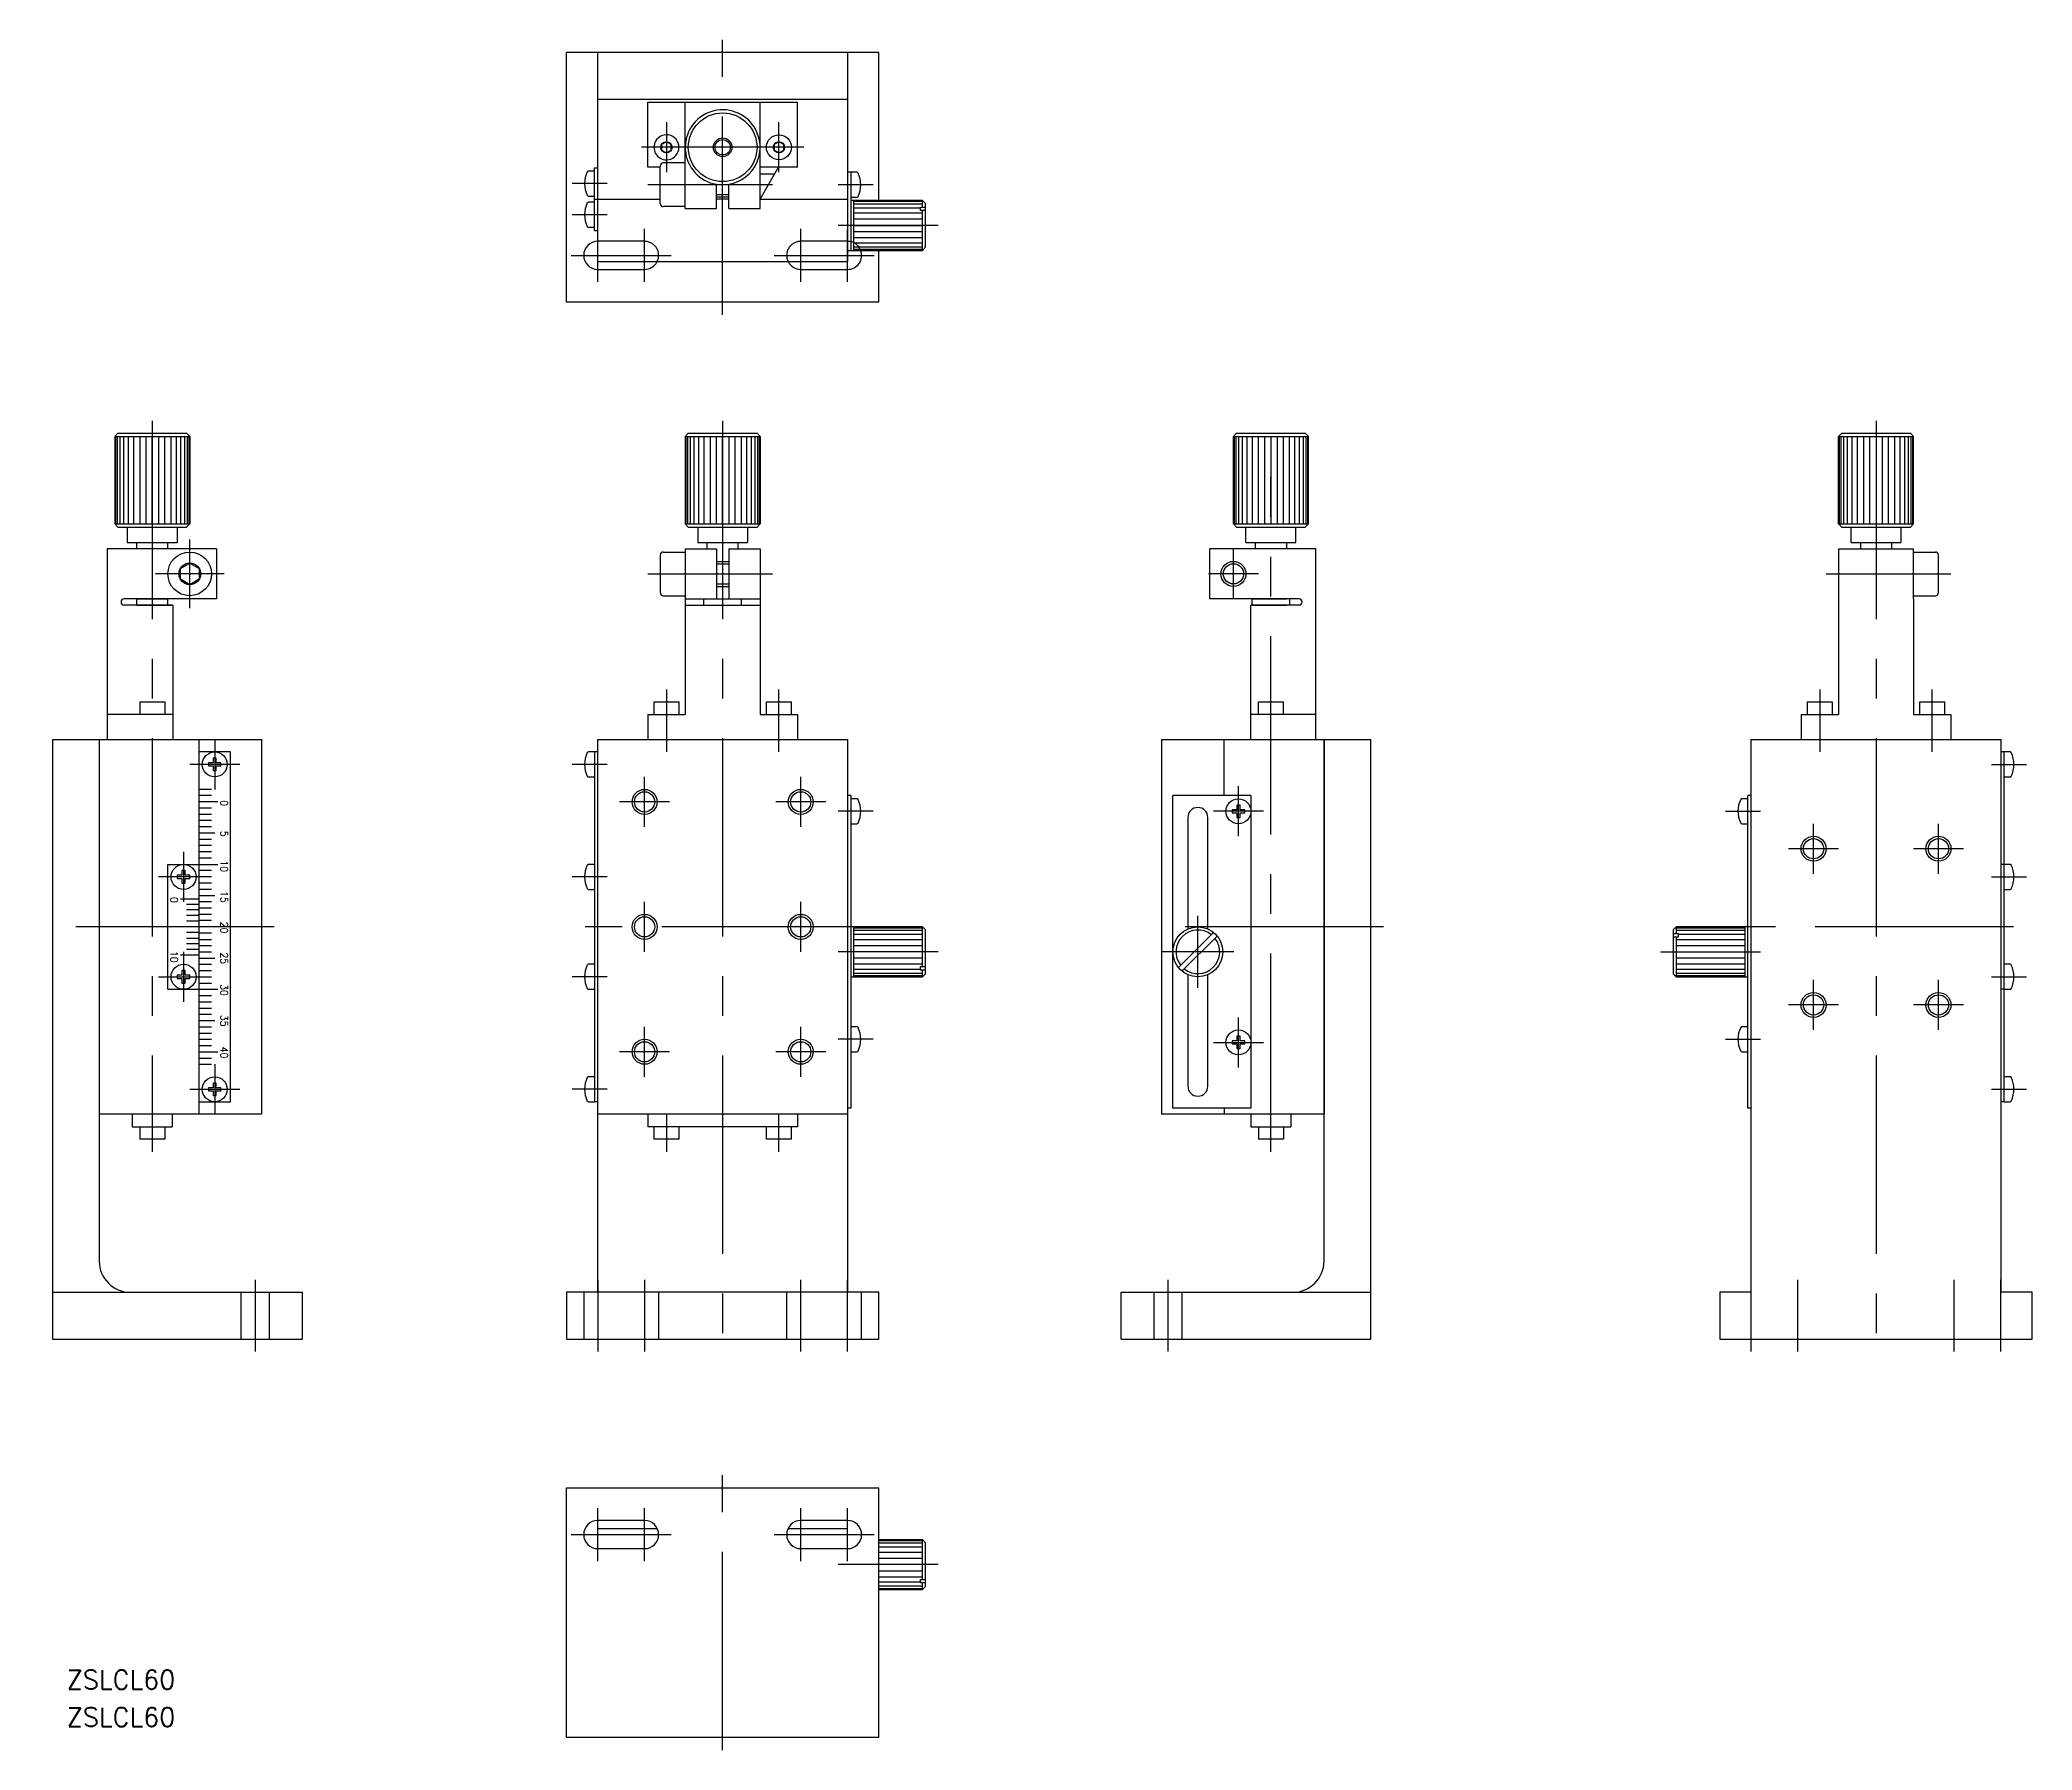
# Model space of a CAD drawing. Extents: x -109 to 210, y -132 to 142.
import ezdxf

# ---------------------------------------------------------------- set-up
doc = ezdxf.new("R2010")
doc.units = 0
doc.linetypes.add('CENTER', pattern=[50.8, 31.75, -6.35, 6.35, -6.35])
doc.linetypes.add('DASHED', pattern=[19.05, 12.7, -6.35])
doc.layers.get('0').update_dxf_attribs({"linetype": 'CONTINUOUS'})
doc.layers.add('CENTER', color=1, linetype='CENTER')
doc.styles.add('CONVERTER_1', font='txt.shx', dxfattribs={"width": 0.9})
doc.styles.get("Standard").update_dxf_attribs({"font": 'txt.shx', "height": 3, "bigfont": 'bigfont.shx'})

msp = doc.modelspace()

# ---------------------------------------------------------------- linework, layer by layer
at = {"color": 7, "linetype": 'CONTINUOUS'}
for p, q in [((-25, 99.98), (-25, 139.98)), ((-20, 139.98), (-25, 139.98)), ((20, 139.98), (-20, 139.98)), ((-20, 106.48), (-20, 139.98)), ((20, 139.98), (20, 106.48)), ((25, 139.98), (20, 139.98)), ((25, 116.28), (25, 139.98)), ((-20, 132.48), (20, 132.48)), ((-12, 131.98), (12, 131.98)), ((-12, 121.58), (-12, 131.98)), ((-6, 122.28), (-6, 131.98)), ((6, 120.78), (6, 131.98)), ((12, 121.58), (12, 131.98)), ((-9, 125.68), (-9.78, 125.23)), ((-9.78, 125.23), (-9.78, 124.33)), ((-8.22, 125.23), (-9, 125.68)), ((-8.22, 124.33), (-8.22, 125.23)), ((9, 125.68), (8.22, 125.23)), ((8.22, 125.23), (8.22, 124.33)), ((9.78, 125.23), (9, 125.68)), ((9.78, 124.33), (9.78, 125.23)), ((-20.5, 111.48), (-20.5, 121.48)), ((-20.5, 121.48), (-20, 121.48)), ((-20, 121.18), (-20, 121.48)), ((-10, 121.58), (-12, 121.58)), ((-10, 120.78), (-10, 121.78)), ((-9.78, 124.33), (-9, 123.88)), ((-6, 122.28), (-9.5, 122.28)), ((-8.22, 124.33), (-9, 123.88)), ((-6, 120.78), (-6, 122.28)), ((6, 116.48), (8.94, 121.58)), ((8.94, 121.58), (6, 121.58)), ((9, 123.88), (8.22, 124.33)), ((12, 121.58), (8.94, 121.58)), ((9, 123.88), (9.78, 124.33)), ((-20.5, 120.98), (-21.49, 120.98)), ((-10, 115.78), (-10, 120.78)), ((-6, 115.28), (-6, 120.78)), ((-1, 116.48), (-1, 118.86)), ((-1, 117.16), (-1, 118.06)), ((1, 116.48), (1, 118.86)), ((1, 117.16), (1, 118.06)), ((6, 120.48), (6, 120.78)), ((6, 114.98), (6, 120.48)), ((8.31, 120.48), (6, 120.48)), ((8.31, 120.48), (8.48, 120.78)), ((20.5, 120.78), (20, 120.78)), ((20.5, 120.78), (20.5, 108.28)), ((21.49, 120.78), (20.5, 120.78)), ((-21.49, 116.98), (-20.5, 116.98)), ((-20.5, 115.98), (-21.49, 115.98)), ((-20.5, 116.48), (-10, 116.48)), ((-6, 115.28), (-9.5, 115.28)), ((-6, 114.98), (-6, 115.28)), ((-6, 114.98), (-1, 114.98)), ((-1, 116.78), (-1, 117.16)), ((1, 116.78), (-1, 116.78)), ((-1, 114.98), (-1, 116.48)), ((1, 116.48), (-1, 116.48)), ((1, 116.78), (1, 117.16)), ((1, 114.98), (1, 116.48)), ((1, 114.98), (6, 114.98)), ((6, 116.48), (20, 116.48)), ((20.5, 116.78), (21.49, 116.78)), ((32, 116.28), (20.5, 116.28)), ((21, 108.28), (21, 116.28)), ((21, 116.14), (32, 116.14)), ((21, 115.74), (32, 115.74)), ((21, 115.11), (31.7, 115.11)), ((32, 116.28), (25, 116.28)), ((25, 116.14), (32, 116.14)), ((25, 115.74), (32, 115.74)), ((25, 115.11), (31.7, 115.11)), ((31.7, 115.21), (32.5, 115.21)), ((31.7, 115.21), (32.5, 115.21)), ((31.7, 114.64), (31.7, 115.21)), ((31.7, 114.64), (31.7, 115.21)), ((32, 116.28), (32.5, 115.78)), ((32, 115.21), (32, 116.28)), ((32, 116.28), (32.5, 115.78)), ((32, 115.21), (32, 116.28)), ((32.5, 108.78), (32.5, 115.78)), ((32.5, 108.78), (32.5, 115.78)), ((-21.49, 111.98), (-20.5, 111.98)), ((21, 114.28), (32, 114.28)), ((21, 113.31), (32, 113.31)), ((21, 112.28), (32, 112.28)), ((25, 114.28), (32, 114.28)), ((25, 113.31), (32, 113.31)), ((32.5, 114.64), (31.7, 114.64)), ((32.5, 114.64), (31.7, 114.64)), ((32, 108.28), (32, 114.64)), ((32, 108.28), (32, 114.64)), ((-20.5, 111.48), (-20, 111.48)), ((32, 111.24), (21, 111.24)), ((32, 110.28), (21, 110.28)), ((32, 109.45), (21, 109.45)), ((32, 108.81), (21, 108.81)), ((21, 108.53), (21, 108.28)), ((32, 111.24), (25, 111.24)), ((32, 110.28), (25, 110.28)), ((32, 109.45), (25, 109.45)), ((32, 108.81), (25, 108.81)), ((32.5, 108.78), (32, 108.28)), ((32.5, 108.78), (32, 108.28)), ((-20, 106.48), (-10.48, 106.48)), ((-10.48, 106.48), (0, 106.48)), ((0, 106.48), (10.48, 106.48)), ((10.48, 106.48), (20, 106.48)), ((20, 108.28), (22.1, 108.28)), ((32, 108.41), (21, 108.41)), ((22.1, 108.28), (32, 108.28)), ((32, 108.41), (25, 108.41)), ((25, 99.98), (25, 108.28)), ((32, 108.28), (25, 108.28)), ((-20, 105.23), (-12.5, 105.23)), ((12.5, 105.23), (20, 105.23)), ((25, 99.98), (-25, 99.98)), ((-97.32, 78.5), (-96.82, 79)), ((-97.32, 78.5), (-85.32, 78.5)), ((-97.32, 78.5), (-97.32, 64.5)), ((-97.23, 78.5), (-97.23, 64.5)), ((-96.96, 78.5), (-96.96, 64.5)), ((-96.82, 79), (-85.82, 79)), ((-96.52, 78.5), (-96.52, 64.5)), ((-95.92, 78.5), (-95.92, 64.5)), ((-95.18, 78.5), (-95.18, 64.5)), ((-94.32, 78.5), (-94.32, 64.5)), ((-93.34, 78.5), (-93.34, 64.5)), ((-92.37, 78.5), (-92.37, 64.5)), ((-91.32, 64.5), (-91.32, 78.5)), ((-90.28, 64.5), (-90.28, 78.5)), ((-89.3, 64.5), (-89.3, 78.5)), ((-88.32, 64.5), (-88.32, 78.5)), ((-87.47, 64.5), (-87.47, 78.5)), ((-86.73, 64.5), (-86.73, 78.5)), ((-86.13, 64.5), (-86.13, 78.5)), ((-85.32, 78.5), (-85.82, 79)), ((-85.69, 64.5), (-85.69, 78.5)), ((-85.41, 64.5), (-85.41, 78.5)), ((-85.32, 78.5), (-85.32, 64.5)), ((-85.32, 64.5), (-85.32, 78.5)), ((-6, 78.5), (-5.5, 79)), ((-6, 78.5), (-6, 68)), ((-6, 78.5), (-5.91, 78.5)), ((-5.91, 78.5), (-5.91, 64.5)), ((-5.91, 78.5), (-5.64, 78.5)), ((-5.64, 78.5), (-5.64, 64.5)), ((-5.64, 78.5), (-5.2, 78.5)), ((-5.5, 79), (-2.2, 79)), ((-5.2, 78.5), (-5.2, 64.5)), ((-5.2, 78.5), (-4.6, 78.5)), ((-4.6, 78.5), (-4.6, 64.5)), ((-4.6, 78.5), (-3.86, 78.5)), ((-3.86, 78.5), (-3.86, 64.5)), ((-3.86, 78.5), (-3, 78.5)), ((-3, 78.5), (-3, 64.5)), ((-3, 78.5), (-2.02, 78.5)), ((-2.2, 79), (-2, 79)), ((-2.02, 78.5), (-2.02, 64.5)), ((-2.02, 78.5), (-1.04, 78.5)), ((-2, 79), (-1.5, 79)), ((-1.5, 79), (1.5, 79)), ((-1.04, 78.5), (-1.04, 64.5)), ((-1.04, 78.5), (0, 78.5)), ((0, 78.5), (6, 78.5)), ((0, 64.5), (0, 78.5)), ((1.04, 64.5), (1.04, 78.5)), ((1.5, 79), (2, 79)), ((2, 79), (5.5, 79)), ((2.02, 64.5), (2.02, 78.5)), ((3, 64.5), (3, 78.5)), ((3.86, 64.5), (3.86, 78.5)), ((4.6, 64.5), (4.6, 78.5)), ((5.2, 64.5), (5.2, 78.5)), ((6, 78.5), (5.5, 79)), ((5.64, 64.5), (5.64, 78.5)), ((5.91, 64.5), (5.91, 78.5)), ((6, 68), (6, 78.5)), ((6, 78.5), (6, 68)), ((82.28, 79), (81.78, 78.5)), ((81.78, 78.5), (93.78, 78.5)), ((81.78, 64.5), (81.78, 78.5)), ((81.78, 78.5), (81.78, 64.5)), ((81.87, 78.5), (81.87, 64.5)), ((82.14, 78.5), (82.14, 64.5)), ((82.28, 79), (93.28, 79)), ((82.58, 78.5), (82.58, 64.5)), ((83.18, 78.5), (83.18, 64.5)), ((83.92, 78.5), (83.92, 64.5)), ((84.78, 78.5), (84.78, 64.5)), ((85.76, 78.5), (85.76, 64.5)), ((86.73, 78.5), (86.73, 64.5)), ((87.78, 78.5), (87.78, 64.5)), ((88.82, 64.5), (88.82, 78.5)), ((89.8, 64.5), (89.8, 78.5)), ((90.78, 64.5), (90.78, 78.5)), ((91.63, 64.5), (91.63, 78.5)), ((92.37, 64.5), (92.37, 78.5)), ((92.97, 64.5), (92.97, 78.5)), ((93.28, 79), (93.78, 78.5)), ((93.41, 64.5), (93.41, 78.5)), ((93.69, 64.5), (93.69, 78.5)), ((93.78, 64.5), (93.78, 78.5)), ((179.16, 79), (178.66, 78.5)), ((178.66, 78.5), (190.66, 78.5)), ((178.66, 64.5), (178.66, 78.5)), ((178.66, 78.5), (178.66, 64.5)), ((178.75, 78.5), (178.75, 64.5)), ((179.02, 78.5), (179.02, 64.5)), ((179.16, 79), (190.16, 79)), ((179.46, 78.5), (179.46, 64.5)), ((180.06, 78.5), (180.06, 64.5)), ((180.8, 78.5), (180.8, 64.5)), ((181.66, 78.5), (181.66, 64.5)), ((182.64, 78.5), (182.64, 64.5)), ((183.62, 78.5), (183.62, 64.5)), ((184.66, 78.5), (184.66, 64.5)), ((185.7, 64.5), (185.7, 78.5)), ((186.68, 64.5), (186.68, 78.5)), ((187.66, 64.5), (187.66, 78.5)), ((188.51, 64.5), (188.51, 78.5)), ((189.25, 64.5), (189.25, 78.5)), ((189.85, 64.5), (189.85, 78.5)), ((190.16, 79), (190.66, 78.5)), ((190.3, 64.5), (190.3, 78.5)), ((190.57, 64.5), (190.57, 78.5)), ((190.66, 64.5), (190.66, 78.5)), ((-6, 68), (-6, 64.5)), ((6, 68), (6, 64.5)), ((6, 64.5), (6, 68)), ((-97.32, 64.5), (-85.32, 64.5)), ((-96.82, 64), (-97.32, 64.5)), ((-96.82, 64), (-85.82, 64)), ((-95.32, 64), (-95.32, 61.5)), ((-87.32, 64), (-87.32, 61.5)), ((-87.32, 64), (-87.32, 61.5)), ((-85.32, 64.5), (-85.82, 64)), ((-5.5, 64), (-6, 64.5)), ((-6, 64.5), (-5.91, 64.5)), ((-5.91, 64.5), (-5.64, 64.5)), ((-5.64, 64.5), (-5.2, 64.5)), ((-5.5, 64), (5.5, 64)), ((-5.2, 64.5), (-4.6, 64.5)), ((-4.6, 64.5), (-3.86, 64.5)), ((-4, 64), (4, 64)), ((-4, 64), (-4, 61.5)), ((-3.86, 64.5), (-3, 64.5)), ((-3, 64.5), (-2.02, 64.5)), ((-2.02, 64.5), (-1.04, 64.5)), ((-1.04, 64.5), (0, 64.5)), ((0, 64.5), (6, 64.5)), ((4, 64), (4, 61.5)), ((4, 64), (4, 61.5)), ((6, 64.5), (5.5, 64)), ((81.78, 64.5), (93.78, 64.5)), ((82.28, 64), (81.78, 64.5)), ((82.28, 64), (93.28, 64)), ((83.78, 61.5), (83.78, 64)), ((83.78, 61.5), (83.78, 64)), ((91.78, 61.5), (91.78, 64)), ((93.78, 64.5), (93.28, 64)), ((178.66, 64.5), (190.66, 64.5)), ((179.16, 64), (178.66, 64.5)), ((179.16, 64), (190.16, 64)), ((180.66, 61.5), (180.66, 64)), ((180.66, 61.5), (180.66, 64)), ((188.66, 61.5), (188.66, 64)), ((190.66, 64.5), (190.16, 64)), ((-95.32, 61.5), (-88.82, 61.5)), ((-95.32, 61.5), (-93.82, 61.5)), ((-93.82, 60.5), (-93.82, 61.5)), ((-88.82, 61.5), (-87.32, 61.5)), ((-88.82, 60.5), (-88.82, 61.5)), ((-4, 61.5), (4, 61.5)), ((-4, 61.5), (-2.5, 61.5)), ((-2.5, 61.5), (2.5, 61.5)), ((-2.5, 60.5), (-2.5, 61.5)), ((2.5, 61.5), (4, 61.5)), ((2.5, 60.5), (2.5, 61.5)), ((83.78, 61.5), (91.78, 61.5)), ((85.28, 61.5), (85.28, 60.5)), ((90.28, 61.5), (91.78, 61.5)), ((90.28, 61.5), (90.28, 60.5)), ((180.66, 61.5), (182.16, 61.5)), ((182.16, 61.5), (187.16, 61.5)), ((182.16, 61.5), (182.16, 60.5)), ((187.16, 61.5), (188.66, 61.5)), ((187.16, 61.5), (187.16, 60.5)), ((-98.52, 60.5), (-98.52, 34)), ((-96.32, 60.5), (-98.52, 60.5)), ((-93.82, 60.5), (-96.32, 60.5)), ((-88.82, 60.5), (-93.82, 60.5)), ((-81.02, 60.5), (-88.82, 60.5)), ((-86.82, 57.37), (-85.32, 58.23)), ((-85.32, 58.23), (-83.82, 57.37)), ((-81.02, 60.5), (-81.02, 52.5)), ((-10, 59.5), (-10, 53.5)), ((-9.5, 60), (-6, 60)), ((-6, 60.5), (-1, 60.5)), ((-6, 60.5), (-6, 60)), ((-6, 60), (-6, 53)), ((-1, 60.5), (-1, 58.5)), ((-1, 58.5), (-1, 58.12)), ((-1, 58.5), (1, 58.5)), ((-1, 58.12), (-1, 54.88)), ((1, 60.5), (6, 60.5)), ((1, 60.5), (1, 58.5)), ((1, 58.5), (1, 58.12)), ((1, 58.12), (1, 54.88)), ((6, 60.5), (6, 52.5)), ((77.98, 52.5), (77.98, 60.5)), ((81.78, 60.5), (77.98, 60.5)), ((92.78, 60.5), (81.78, 60.5)), ((94.98, 60.5), (92.78, 60.5)), ((94.98, 30), (94.98, 60.5)), ((178.66, 60.5), (190.66, 60.5)), ((178.66, 60.5), (178.66, 34)), ((190.66, 60), (190.66, 60.5)), ((190.66, 60), (190.66, 60.5)), ((190.66, 53), (190.66, 60)), ((190.66, 60), (194.16, 60)), ((194.66, 53.5), (194.66, 59.5)), ((-86.82, 55.63), (-86.82, 57.37)), ((-85.32, 54.77), (-86.82, 55.63)), ((-83.82, 55.63), (-85.32, 54.77)), ((-83.82, 57.37), (-83.82, 55.63)), ((-1, 54.88), (-1, 54.5)), ((-1, 54.5), (-1, 52.5)), ((-1, 54.5), (1, 54.5)), ((1, 54.88), (1, 54.5)), ((1, 54.5), (1, 52.5)), ((-93.82, 52.5), (-95.82, 52.5)), ((-94.42, 51.5), (-95.82, 51.5)), ((-93.82, 51.5), (-94.42, 51.5)), ((-93.82, 51.5), (-93.82, 52.5)), ((-93.82, 52.5), (-92.32, 52.5)), ((-88.82, 52.5), (-93.82, 52.5)), ((-88.02, 51.5), (-93.82, 51.5)), ((-93.82, 51.5), (-88.82, 51.5)), ((-92.32, 52.5), (-90.32, 52.5)), ((-90.32, 52.5), (-88.82, 52.5)), ((-81.02, 52.5), (-88.82, 52.5)), ((-88.82, 51.5), (-88.82, 52.5)), ((-88.22, 51.5), (-88.82, 51.5)), ((-88.82, 51.5), (-88.32, 51.5)), ((-88.12, 51.5), (-88.22, 51.5)), ((-88.02, 51.5), (-88.02, 34)), ((-9.5, 53), (-6, 53)), ((-6, 53), (-6, 52.5)), ((-6, 52.5), (-6, 34)), ((-6, 52.5), (-3, 52.5)), ((-6, 51.5), (-3, 51.5)), ((-3, 51.5), (-3, 52.5)), ((-3, 52.5), (1, 52.5)), ((-3, 51.5), (-2.5, 51.5)), ((-2.5, 51.5), (2.5, 51.5)), ((1, 52.5), (6, 52.5)), ((2.5, 51.5), (6, 51.5)), ((2.98, 52.5), (2.98, 51.5)), ((6, 52.5), (6, 34)), ((81.78, 52.5), (77.98, 52.5)), ((92.28, 52.5), (81.78, 52.5)), ((92.28, 51.5), (84.58, 51.5)), ((84.58, 30), (84.58, 51.5)), ((84.78, 51.5), (84.78, 52.5)), ((84.78, 52.5), (85.28, 52.5)), ((84.78, 51.5), (85.28, 51.5)), ((85.28, 52.5), (86.78, 52.5)), ((85.28, 51.5), (90.28, 51.5)), ((86.78, 52.5), (88.78, 52.5)), ((88.78, 52.5), (90.28, 52.5)), ((90.76, 52.5), (90.76, 51.5)), ((190.66, 53), (194.16, 53)), ((190.66, 52.5), (190.66, 53)), ((190.66, 52.5), (190.66, 53)), ((190.66, 52.5), (190.66, 34)), ((-93.32, 36), (-93.32, 34)), ((-93.32, 36), (-89.32, 36)), ((-89.32, 36), (-89.32, 34)), ((-11, 36), (-11, 34)), ((-11, 36), (-7, 36)), ((-7, 36), (-7, 34)), ((7, 34), (7, 36)), ((7, 36), (11, 36)), ((11, 34), (11, 36)), ((85.78, 34), (85.78, 36)), ((85.78, 36), (89.78, 36)), ((89.78, 34), (89.78, 36)), ((173.66, 36), (173.66, 34)), ((173.66, 36), (177.66, 36)), ((177.66, 36), (177.66, 34)), ((191.66, 34), (191.66, 36)), ((191.66, 36), (195.66, 36)), ((195.66, 34), (195.66, 36)), ((-88.02, 34), (-98.52, 34)), ((-98.52, 34), (-98.52, 30)), ((-88.02, 34), (-88.02, 30)), ((-12, 34), (-6, 34)), ((-12, 34), (-12, 30)), ((6, 34), (7, 34)), ((7, 34), (12, 34)), ((11, 34), (12, 34)), ((12, 34), (12, 30)), ((94.98, 34), (84.58, 34)), ((172.66, 34), (178.66, 34)), ((172.66, 34), (172.66, 30)), ((190.66, 34), (191.66, 34)), ((191.66, 34), (196.66, 34)), ((195.66, 34), (196.66, 34)), ((196.66, 34), (196.66, 30)), ((-107.32, 30), (-107.32, -66)), ((-107.32, 30), (-99.82, 30)), ((-99.82, 30), (-99.82, -53.5)), ((-99.82, 30), (-73.82, 30)), ((-99.82, 30), (-99.82, -30)), ((-83.82, -30), (-83.82, 30)), ((-73.82, 30), (-73.82, -30)), ((-20, 30), (20, 30)), ((-20, 30), (20, 30)), ((-20, -58.5), (-20, 30)), ((-20, -30), (-20, 30)), ((20, 30), (20, -58.5)), ((20, 30), (20, -30)), ((70.28, 30), (103.78, 30)), ((70.28, 30), (70.28, -30)), ((80.28, 21), (80.28, 30)), ((96.28, -53.5), (96.28, 30)), ((96.28, 30), (96.28, -30)), ((103.78, -66), (103.78, 30)), ((164.66, -58.5), (164.66, 30)), ((164.66, -30), (164.66, 30)), ((164.66, 30), (204.66, 30)), ((164.66, 30), (204.66, 30)), ((204.66, 30), (204.66, -58.5)), ((204.66, 30), (204.66, -30)), ((-78.82, 28), (-83.82, 28)), ((-82.32, 26.25), (-82.32, 25.75)), ((-81.57, 26.25), (-82.32, 26.25)), ((-82.32, 25.75), (-81.57, 25.75)), ((-81.57, 27), (-81.57, 26.25)), ((-81.07, 27), (-81.57, 27)), ((-81.57, 25.75), (-81.57, 25)), ((-81.07, 26.25), (-81.07, 27)), ((-80.32, 26.25), (-81.07, 26.25)), ((-81.07, 25.75), (-80.32, 25.75)), ((-81.07, 25), (-81.07, 25.75)), ((-80.32, 25.75), (-80.32, 26.25)), ((-78.82, -28), (-78.82, 28)), ((-20.5, 28), (-21.49, 28)), ((-20.5, 28), (-20.5, -28)), ((-20, 28), (-20.5, 28)), ((205.16, 28), (204.66, 28)), ((205.16, -28), (205.16, 28)), ((206.15, 28), (205.16, 28)), ((-81.57, 25), (-81.07, 25)), ((-21.49, 24), (-20.5, 24)), ((205.16, 24), (206.15, 24)), ((-81.82, 22), (-83.82, 22)), ((-81.82, 21), (-83.82, 21)), ((-80.82, 20), (-83.82, 20)), ((20.5, 21), (20, 21)), ((20.5, 21), (20.5, 0)), ((21.49, 20.5), (20.5, 20.5)), ((84.58, 21), (72.08, 21)), ((72.08, -29), (72.08, 21)), ((82.83, 19.5), (82.33, 19.5)), ((82.33, 19.5), (82.33, 18.75)), ((82.83, 18.75), (82.83, 19.5)), ((84.58, 21), (84.58, -29)), ((164.16, 20.5), (163.17, 20.5)), ((164.16, -29), (164.16, 21)), ((164.66, 21), (164.16, 21)), ((-81.82, 19), (-83.82, 19)), ((-81.82, 18), (-83.82, 18)), ((-81.82, 17), (-83.82, 17)), ((-81.82, 16), (-83.82, 16)), ((20.5, 16.5), (21.49, 16.5)), ((74.48, 17.5), (74.48, -0.33)), ((77.68, -0.33), (77.68, 17.5)), ((82.33, 18.75), (81.58, 18.75)), ((81.58, 18.75), (81.58, 18.25)), ((81.58, 18.25), (82.33, 18.25)), ((82.33, 18.25), (82.33, 17.5)), ((82.33, 17.5), (82.83, 17.5)), ((83.58, 18.75), (82.83, 18.75)), ((82.83, 18.25), (83.58, 18.25)), ((82.83, 17.5), (82.83, 18.25)), ((83.58, 18.25), (83.58, 18.75)), ((163.17, 16.5), (164.16, 16.5)), ((-81.32, 15), (-83.82, 15)), ((-81.82, 14), (-83.82, 14)), ((-81.82, 13), (-83.82, 13)), ((-88.82, -10), (-88.82, 10)), ((-88.82, 10), (-80.82, 10)), ((-81.82, 12), (-83.82, 12)), ((-81.82, 11), (-83.82, 11)), ((-20.5, 10), (-21.49, 10)), ((205.16, 10), (204.66, 10)), ((206.15, 10), (205.16, 10)), ((-87.32, 8.25), (-87.32, 7.75)), ((-86.57, 8.25), (-87.32, 8.25)), ((-87.32, 7.75), (-86.57, 7.75)), ((-86.57, 9), (-86.57, 8.25)), ((-86.07, 9), (-86.57, 9)), ((-86.57, 7.75), (-86.57, 7)), ((-86.57, 7), (-86.07, 7)), ((-86.07, 8.25), (-86.07, 9)), ((-85.32, 8.25), (-86.07, 8.25)), ((-86.07, 7), (-86.07, 7.75)), ((-86.07, 7.75), (-85.32, 7.75)), ((-85.32, 7.75), (-85.32, 8.25)), ((-81.82, 9), (-83.82, 9)), ((-81.82, 8), (-83.82, 8)), ((-81.82, 7), (-83.82, 7)), ((-86.82, 4.5), (-83.82, 4.5)), ((-83.82, 3.6), (-85.82, 3.6)), ((-81.82, 6), (-83.82, 6)), ((-83.82, 5), (-81.32, 5)), ((-81.82, 4), (-83.82, 4)), ((-21.49, 6), (-20.5, 6)), ((205.16, 6), (206.15, 6)), ((-80.82, 0), (-86.32, 0)), ((-83.82, 2.7), (-85.82, 2.7)), ((-83.82, 1.8), (-85.82, 1.8)), ((-83.82, 0.9), (-85.82, 0.9)), ((-81.82, 3), (-83.82, 3)), ((-81.82, 2), (-83.82, 2)), ((-81.82, 1), (-83.82, 1)), ((20.5, 0), (20.5, -29)), ((21, 0), (20.5, 0)), ((21, -8), (21, 0)), ((32, 0), (21, 0)), ((21, 0), (21, -0.25)), ((32, -6.36), (32, 0)), ((32, 0), (32.5, -0.5)), ((152.16, -0.5), (152.66, 0)), ((164.16, 0), (152.66, 0)), ((152.66, 0), (152.66, -1.07)), ((163.66, 0), (163.66, -8)), ((-83.82, -0.9), (-85.82, -0.9)), ((-85.82, -1.8), (-83.82, -1.8)), ((-83.82, -2.7), (-85.82, -2.7)), ((-81.82, -1), (-83.82, -1)), ((-83.82, -2), (-81.82, -2)), ((-83.82, -3), (-81.82, -3)), ((21, -0.14), (32, -0.14)), ((21, -0.54), (32, -0.54)), ((21, -1.17), (32, -1.17)), ((21, -2), (32, -2)), ((21, -2.96), (32, -2.96)), ((32.5, -7.5), (32.5, -0.5)), ((72.98, -6.53), (78.61, -0.9)), ((73.54, -7.1), (79.17, -1.47)), ((152.16, -0.5), (152.16, -7.5)), ((152.16, -1.07), (152.96, -1.07)), ((152.96, -1.64), (152.16, -1.64)), ((152.66, -0.14), (163.66, -0.14)), ((152.66, -0.54), (163.66, -0.54)), ((152.66, -1.64), (152.66, -8)), ((152.66, -2), (163.66, -2)), ((152.66, -2.96), (163.66, -2.96)), ((152.96, -1.07), (152.96, -1.64)), ((152.96, -1.17), (163.66, -1.17)), ((-86.82, -4.5), (-83.82, -4.5)), ((-85.82, -3.6), (-83.82, -3.6)), ((-83.82, -4), (-81.82, -4)), ((-83.82, -5), (-81.32, -5)), ((-83.82, -6), (-81.82, -6)), ((-20.5, -6), (-21.49, -6)), ((32, -4), (21, -4)), ((32, -5.04), (21, -5.04)), ((32, -6), (21, -6)), ((31.7, -6.93), (31.7, -6.36)), ((31.7, -6.36), (32.5, -6.36)), ((152.66, -4), (163.66, -4)), ((163.66, -5.04), (152.66, -5.04)), ((163.66, -6), (152.66, -6)), ((206.15, -6), (205.16, -6)), ((-87.32, -7.75), (-87.32, -8.25)), ((-86.57, -7.75), (-87.32, -7.75)), ((-87.32, -8.25), (-86.57, -8.25)), ((-86.07, -7), (-86.57, -7)), ((-86.57, -7), (-86.57, -7.75)), ((-86.57, -8.25), (-86.57, -9)), ((-86.57, -9), (-86.07, -9)), ((-86.07, -7.75), (-86.07, -7)), ((-85.32, -7.75), (-86.07, -7.75)), ((-86.07, -8.25), (-85.32, -8.25)), ((-86.07, -9), (-86.07, -8.25)), ((-85.32, -8.25), (-85.32, -7.75)), ((-83.82, -7), (-81.82, -7)), ((-83.82, -8), (-81.82, -8)), ((-83.82, -9), (-81.82, -9)), ((20.5, -8), (32, -8)), ((31.7, -6.83), (21, -6.83)), ((32, -7.46), (21, -7.46)), ((32, -7.86), (21, -7.86)), ((32.5, -6.93), (31.7, -6.93)), ((32, -8), (32, -6.93)), ((32.5, -7.5), (32, -8)), ((74.48, -7.67), (74.48, -25.5)), ((77.68, -25.5), (77.68, -7.67)), ((152.66, -8), (152.16, -7.5)), ((163.66, -6.83), (152.66, -6.83)), ((163.66, -7.46), (152.66, -7.46)), ((163.66, -7.86), (152.66, -7.86)), ((152.66, -8), (164.16, -8)), ((163.66, -8), (163.66, -7.75)), ((-88.82, -10), (-80.82, -10)), ((-83.82, -11), (-81.82, -11)), ((-83.82, -12), (-81.82, -12)), ((-21.49, -10), (-20.5, -10)), ((205.16, -10), (204.66, -10)), ((205.16, -10), (206.15, -10)), ((-83.82, -13), (-81.82, -13)), ((-83.82, -14), (-81.82, -14)), ((-83.82, -15), (-81.32, -15)), ((-83.82, -16), (-81.82, -16)), ((-83.82, -17), (-81.82, -17)), ((-83.82, -18), (-81.82, -18)), ((-83.82, -19), (-81.82, -19)), ((21.49, -16), (20.5, -16)), ((81.58, -18.25), (81.58, -18.75)), ((82.33, -18.25), (81.58, -18.25)), ((81.58, -18.75), (82.33, -18.75)), ((82.33, -17.5), (82.33, -18.25)), ((82.83, -17.5), (82.33, -17.5)), ((82.33, -18.75), (82.33, -19.5)), ((82.83, -18.25), (82.83, -17.5)), ((83.58, -18.25), (82.83, -18.25)), ((82.83, -18.75), (83.58, -18.75)), ((82.83, -19.5), (82.83, -18.75)), ((83.58, -18.75), (83.58, -18.25)), ((164.16, -16), (163.17, -16)), ((-83.82, -20), (-80.82, -20)), ((-83.82, -21), (-81.82, -21)), ((-83.82, -22), (-81.82, -22)), ((20.5, -20), (21.49, -20)), ((82.33, -19.5), (82.83, -19.5)), ((163.17, -20), (164.16, -20)), ((-81.57, -25), (-81.57, -25.75)), ((-81.07, -25), (-81.57, -25)), ((-81.07, -25.75), (-81.07, -25)), ((-20.5, -24), (-21.49, -24)), ((206.15, -24), (205.16, -24)), ((-83.82, -28), (-78.82, -28)), ((-81.57, -25.75), (-82.32, -25.75)), ((-82.32, -25.75), (-82.32, -26.25)), ((-82.32, -26.25), (-81.57, -26.25)), ((-81.57, -26.25), (-81.57, -27)), ((-81.57, -27), (-81.07, -27)), ((-80.32, -25.75), (-81.07, -25.75)), ((-81.07, -26.25), (-80.32, -26.25)), ((-81.07, -27), (-81.07, -26.25)), ((-80.32, -26.25), (-80.32, -25.75)), ((-21.49, -28), (-20.5, -28)), ((-20, -28), (-20.5, -28)), ((205.16, -28), (204.66, -28)), ((205.16, -28), (206.15, -28)), ((-73.82, -30), (-99.82, -30)), ((-94.52, -30), (-94.52, -32)), ((-88.12, -30), (-88.12, -32)), ((20, -30), (-20, -30)), ((-12, -30), (-12, -32)), ((12, -30), (12, -32)), ((20.5, -29), (20, -29)), ((96.28, -30), (70.28, -30)), ((73.58, -30), (70.28, -30)), ((84.58, -29), (72.08, -29)), ((80.28, -29), (80.28, -30)), ((84.58, -30), (84.58, -32)), ((90.98, -30), (90.98, -32)), ((164.66, -29), (164.16, -29)), ((-94.52, -32), (-88.12, -32)), ((-93.32, -32), (-93.32, -34)), ((-89.32, -34), (-93.32, -34)), ((-89.32, -32), (-89.32, -34)), ((12, -32), (-12, -32)), ((-11, -32), (-11, -34)), ((-7, -34), (-11, -34)), ((-7, -32), (-7, -34)), ((7, -34), (7, -32)), ((11, -34), (7, -34)), ((12, -32), (11, -32)), ((11, -34), (11, -32)), ((84.58, -32), (90.98, -32)), ((85.78, -32), (85.78, -34)), ((89.78, -34), (85.78, -34)), ((89.78, -32), (89.78, -34)), ((-107.32, -58.5), (-67.32, -58.5)), ((-67.32, -58.5), (-67.32, -66)), ((25, -58.5), (-25, -58.5)), ((-25, -58.5), (-25, -66)), ((25, -66), (25, -58.5)), ((63.78, -58.5), (103.78, -58.5)), ((63.78, -66), (63.78, -58.5)), ((159.66, -58.5), (159.66, -66)), ((164.66, -58.5), (159.66, -58.5)), ((209.66, -58.5), (204.66, -58.5)), ((209.66, -66), (209.66, -58.5)), ((-107.32, -66), (-67.32, -66)), ((-25, -66), (25, -66)), ((63.78, -66), (103.78, -66)), ((159.66, -66), (209.66, -66)), ((-25, -89.78), (25, -89.78)), ((-25, -129.78), (-25, -89.78)), ((25, -98.08), (25, -89.78)), ((-12.5, -95.03), (-20, -95.03)), ((20, -95.03), (12.5, -95.03)), ((-20, -96.28), (-10.48, -96.28)), ((-20, -99.53), (-20, -96.28)), ((10.48, -96.28), (20, -96.28)), ((20, -99.53), (20, -96.28)), ((25, -98.08), (32, -98.08)), ((25, -98.22), (25, -98.08)), ((25, -98.22), (32, -98.22)), ((25, -98.62), (25, -98.22)), ((25, -98.62), (32, -98.62)), ((25, -99.26), (25, -98.62)), ((32, -104.45), (32, -98.08)), ((32, -98.08), (32.5, -98.58)), ((32.5, -105.58), (32.5, -98.58)), ((-20, -99.53), (-12.5, -99.53)), ((12.5, -99.53), (20, -99.53)), ((25, -99.26), (32, -99.26)), ((25, -100.08), (25, -99.26)), ((25, -100.08), (32, -100.08)), ((25, -101.05), (25, -100.08)), ((25, -103.12), (25, -101.05)), ((25, -101.05), (32, -101.05)), ((32, -102.08), (25, -102.08)), ((32, -103.12), (25, -103.12)), ((25, -104.08), (25, -103.12)), ((32, -104.08), (25, -104.08)), ((25, -104.91), (25, -104.08)), ((31.7, -104.91), (25, -104.91)), ((25, -105.55), (25, -104.91)), ((31.7, -104.45), (32.5, -104.45)), ((31.7, -105.01), (31.7, -104.45)), ((32.5, -105.01), (31.7, -105.01)), ((32, -106.08), (32, -105.01)), ((32, -105.55), (25, -105.55)), ((25, -105.95), (25, -105.55)), ((32, -105.95), (25, -105.95)), ((25, -106.08), (25, -105.95)), ((25, -129.78), (25, -106.08)), ((25, -106.08), (32, -106.08)), ((32.5, -105.58), (32, -106.08)), ((25, -129.78), (-25, -129.78))]:
    msp.add_line(p, q, dxfattribs=at)
at = {"color": 3, "linetype": 'CONTINUOUS'}
for p, q in [((1, 117.16), (-1, 117.16)), ((-1, 58.12), (1, 58.12)), ((-1, 54.88), (1, 54.88))]:
    msp.add_line(p, q, dxfattribs=at)
at = {"color": 3, "linetype": 'DASHED'}
for p, q in [((-12.5, 109.73), (-20, 109.73)), ((20, 109.73), (12.5, 109.73)), ((-77.07, -66), (-77.07, -58.5)), ((-72.57, -66), (-72.57, -58.5)), ((-22.25, -58.5), (-22.25, -66)), ((-10.25, -58.5), (-10.25, -66)), ((10.25, -66), (10.25, -58.5)), ((22.25, -66), (22.25, -58.5)), ((69.03, -58.5), (69.03, -66)), ((73.53, -58.5), (73.53, -66))]:
    msp.add_line(p, q, dxfattribs=at)
at = {"color": 7, "linetype": 'CONTINUOUS'}
for centre, radius in [((0, 124.78), 5.5), ((-9, 124.78), 0.9), ((0, 124.78), 1.23), ((9, 124.78), 2), ((9, 124.78), 0.9), ((-85.32, 56.5), 3.5), ((-85.32, 56.5), 1.73), ((81.78, 56.5), 1.62), ((-81.32, 26), 2), ((-12.5, 20), 1.62), ((12.5, 20), 1.62), ((82.58, 18.5), 2), ((174.66, 12.5), 1.62), ((194.66, 12.5), 1.62), ((-86.32, 8), 2), ((-12.5, 0), 1.62), ((12.5, 0), 1.62), ((76.08, -4), 4), ((-86.32, -8), 2), ((174.66, -12.5), 1.62), ((194.66, -12.5), 1.62), ((-12.5, -20), 1.62), ((12.5, -20), 1.62), ((82.58, -18.5), 2), ((-81.32, -26), 2)]:
    msp.add_circle(centre, radius, dxfattribs=at)
at = {"color": 3, "linetype": 'CONTINUOUS'}
for centre, radius in [((0, 124.78), 1.5), ((81.78, 56.5), 2), ((-12.5, 20), 2), ((12.5, 20), 2), ((174.66, 12.5), 2), ((194.66, 12.5), 2), ((-12.5, 0), 2), ((12.5, 0), 2), ((174.66, -12.5), 2), ((194.66, -12.5), 2), ((-12.5, -20), 2), ((12.5, -20), 2)]:
    msp.add_circle(centre, radius, dxfattribs=at)
at = {"color": 7, "linetype": 'CONTINUOUS'}
for centre, radius, start, end in [((0, 124.78), 6, 32.231, 260.4059), ((0, 124.78), 6, 279.5941, 32.231), ((-9, 124.78), 2, 150, 270), ((-9, 124.78), 2, 270, 150), ((-9.5, 121.78), 0.5, 90, 180), ((-17.75, 118.98), 4.35, 154.3284, 205.6716), ((-21.49, 120.78), 0.2, 90, 154.3284), ((0, 124.78), 6, 260.4059, 279.5941), ((21.49, 120.58), 0.2, 25.6716, 90), ((17.75, 118.78), 4.35, 334.3284, 25.6716), ((-17.75, 113.98), 4.35, 154.3284, 205.6716), ((-21.49, 117.18), 0.2, 205.6716, 270), ((-21.49, 115.78), 0.2, 90, 154.3284), ((-9.5, 115.78), 0.5, 180, 270), ((21.49, 116.98), 0.2, 270, 334.3284), ((-21.49, 112.18), 0.2, 205.6716, 270), ((-20, 107.48), 2.25, 90, 270), ((-12.5, 107.48), 2.25, 270, 333.6122), ((12.5, 107.48), 2.25, 206.3878, 270), ((20, 107.48), 2.25, 270, 20.8275), ((-9.5, 59.5), 0.5, 90, 180), ((194.16, 59.5), 0.5, 0, 90), ((-95.82, 52), 0.5, 90, 180), ((-95.82, 52), 0.5, 180, 270), ((-9.5, 53.5), 0.5, 180, 270), ((92.28, 52), 0.5, 0, 90), ((92.28, 52), 0.5, 270, 0), ((194.16, 53.5), 0.5, 270, 0), ((-17.75, 26), 4.35, 154.3284, 205.6716), ((-21.49, 27.8), 0.2, 90, 154.3284), ((206.15, 27.8), 0.2, 25.6716, 90), ((202.4, 26), 4.35, 334.3284, 25.6716), ((-21.49, 24.2), 0.2, 205.6716, 270), ((206.15, 24.2), 0.2, 270, 334.3284), ((21.49, 20.3), 0.2, 25.6716, 90), ((17.75, 18.5), 4.35, 334.3284, 25.6716), ((166.91, 18.5), 4.35, 154.3284, 205.6716), ((163.17, 20.3), 0.2, 90, 154.3284), ((21.49, 16.7), 0.2, 270, 334.3284), ((76.08, 17.5), 1.6, 0, 180), ((163.17, 16.7), 0.2, 205.6716, 270), ((-17.75, 8), 4.35, 154.3284, 205.6716), ((-21.49, 9.8), 0.2, 90, 154.3284), ((206.15, 9.8), 0.2, 25.6716, 90), ((202.4, 8), 4.35, 334.3284, 25.6716), ((-21.49, 6.2), 0.2, 205.6716, 270), ((206.15, 6.2), 0.2, 270, 334.3284), ((76.08, -4), 3.5, 51.5624, 218.4376), ((76.08, -4), 3.5, 231.5624, 38.4376), ((-17.75, -8), 4.35, 154.3284, 205.6716), ((-21.49, -6.2), 0.2, 90, 154.3284), ((206.15, -6.2), 0.2, 25.6716, 90), ((202.4, -8), 4.35, 334.3284, 25.6716), ((-21.49, -9.8), 0.2, 205.6716, 270), ((206.15, -9.8), 0.2, 270, 334.3284), ((21.49, -16.2), 0.2, 25.6716, 90), ((17.75, -18), 4.35, 334.3284, 25.6716), ((166.91, -18), 4.35, 154.3284, 205.6716), ((163.17, -16.2), 0.2, 90, 154.3284), ((21.49, -19.8), 0.2, 270, 334.3284), ((163.17, -19.8), 0.2, 205.6716, 270), ((-17.75, -26), 4.35, 154.3284, 205.6716), ((-21.49, -24.2), 0.2, 90, 154.3284), ((76.08, -25.5), 1.6, 180, 0), ((206.15, -24.2), 0.2, 25.6716, 90), ((202.4, -26), 4.35, 334.3284, 25.6716), ((-21.49, -27.8), 0.2, 205.6716, 270), ((206.15, -27.8), 0.2, 270, 334.3284), ((-94.82, -53.5), 5, 180, 270), ((91.28, -53.5), 5, 270, 0), ((-20, -97.28), 2.25, 90, 270), ((-12.5, -97.28), 2.25, 270, 90), ((12.5, -97.28), 2.25, 90, 270), ((20, -97.28), 2.25, 270, 90)]:
    msp.add_arc(centre, radius, start, end, dxfattribs=at)
at = {"color": 3, "linetype": 'DASHED'}
for centre, start, end in [((-12.5, 107.48), 333.6122, 90), ((12.5, 107.48), 90, 206.3878), ((20, 107.48), 20.8275, 90)]:
    msp.add_arc(centre, 2.25, start, end, dxfattribs=at)
at = {"layer": 'CENTER', "color": 1, "linetype": 'CENTER'}
for p, q in [((0, 97.98), (0, 141.98)), ((-9, 128.78), (-9, 120.78)), ((9, 120.78), (9, 128.78)), ((13, 124.78), (-13, 124.78)), ((-18.5, 118.98), (-24.1, 118.98)), ((8, 118.78), (-12, 118.78)), ((24.1, 118.78), (18.5, 118.78)), ((-18.5, 113.98), (-24.1, 113.98)), ((-20, 103.23), (-20, 111.73)), ((-12.5, 103.23), (-12.5, 111.73)), ((12.5, 103.23), (12.5, 111.73)), ((34.5, 112.28), (18.5, 112.28)), ((20, 103.23), (20, 111.73)), ((-24.25, 107.48), (-8.25, 107.48)), ((8.25, 107.48), (24.25, 107.48)), ((-91.32, 81), (-91.32, -36)), ((0, 81), (0, -68)), ((184.66, 81), (184.66, -68)), ((87.78, -36), (87.78, 72)), ((-85.32, 51), (-85.32, 62)), ((81.78, 52.5), (81.78, 60.5)), ((-79.82, 56.5), (-90.82, 56.5)), ((-12, 56.5), (8, 56.5)), ((85.78, 56.5), (77.78, 56.5)), ((176.66, 56.5), (196.66, 56.5)), ((-9, 38), (-9, 28)), ((9, 28), (9, 38)), ((175.66, 38), (175.66, 28)), ((193.66, 28), (193.66, 38)), ((-81.32, 30), (-81.32, 22)), ((-77.32, 26), (-85.32, 26)), ((-18.5, 26), (-24.1, 26)), ((203.16, 26), (208.76, 26)), ((-12.5, 16), (-12.5, 24)), ((12.5, 16), (12.5, 24)), ((82.58, 14.5), (82.58, 22.5)), ((-8.5, 20), (-16.5, 20)), ((16.5, 20), (8.5, 20)), ((24.1, 18.5), (18.5, 18.5)), ((86.58, 18.5), (78.58, 18.5)), ((160.56, 18.5), (166.16, 18.5)), ((174.66, 8.5), (174.66, 16.5)), ((194.66, 8.5), (194.66, 16.5)), ((-86.32, 12), (-86.32, 4)), ((178.66, 12.5), (170.66, 12.5)), ((198.66, 12.5), (190.66, 12.5)), ((-82.32, 8), (-90.32, 8)), ((-18.5, 8), (-24.1, 8)), ((203.16, 8), (208.76, 8)), ((-12.5, -4), (-12.5, 4)), ((12.5, -4), (12.5, 4)), ((-71.82, 0), (-109.32, 0)), ((22, 0), (-22, 0)), ((105.78, 0), (68.28, 0)), ((76.08, -9.76), (76.08, 1.76)), ((206.66, 0), (162.66, 0)), ((-86.32, -4), (-86.32, -12)), ((34.5, -4), (18.5, -4)), ((81.84, -4), (70.31, -4)), ((150.16, -4), (166.16, -4)), ((-90.32, -8), (-82.32, -8)), ((-18.5, -8), (-24.1, -8)), ((174.66, -16.5), (174.66, -8.5)), ((194.66, -16.5), (194.66, -8.5)), ((203.16, -8), (208.76, -8)), ((178.66, -12.5), (170.66, -12.5)), ((198.66, -12.5), (190.66, -12.5)), ((82.58, -22.5), (82.58, -14.5)), ((-12.5, -24), (-12.5, -16)), ((12.5, -24), (12.5, -16)), ((24.1, -18), (18.5, -18)), ((78.58, -18.5), (86.58, -18.5)), ((160.56, -18), (166.16, -18)), ((-81.32, -22), (-81.32, -30)), ((-8.5, -20), (-16.5, -20)), ((16.5, -20), (8.5, -20)), ((-85.32, -26), (-77.32, -26)), ((-18.5, -26), (-24.1, -26)), ((203.16, -26), (208.76, -26)), ((-9, -30), (-9, -36)), ((9, -36), (9, -30)), ((-74.82, -68), (-74.82, -56.5)), ((-20, -56.5), (-20, -68)), ((-12.5, -56.5), (-12.5, -68)), ((12.5, -68), (12.5, -56.5)), ((20, -68), (20, -56.5)), ((71.28, -56.5), (71.28, -68)), ((164.66, -68), (164.66, -56.5)), ((172.16, -68), (172.16, -56.5)), ((197.16, -68), (197.16, -56.5)), ((204.66, -68), (204.66, -56.5)), ((0, -131.78), (0, -87.78)), ((-20, -101.53), (-20, -93.03)), ((-12.5, -101.53), (-12.5, -93.03)), ((12.5, -101.53), (12.5, -93.03)), ((20, -101.53), (20, -93.03)), ((-24.25, -97.28), (-8.25, -97.28)), ((8.25, -97.28), (24.25, -97.28)), ((34.5, -102.08), (18.5, -102.08))]:
    msp.add_line(p, q, dxfattribs=at)

# ---------------------------------------------------------------- texts
at = {"color": 7, "linetype": 'CONTINUOUS', "style": 'CONVERTER_1', "width": 0.9}
for s, p in [('0', (-80.42, 20.27)), ('5', (-80.42, 15.36)), ('10', (-80.42, 10.63)), ('0', (-88.42, 4.77)), ('15', (-80.42, 5.72)), ('20', (-80.42, 0.81)), ('10', (-88.42, -3.87)), ('25', (-80.42, -4.1)), ('30', (-80.42, -9.19)), ('35', (-80.42, -14.1)), ('40', (-80.42, -19.19))]:
    msp.add_text(s, height=1.2, rotation=270, dxfattribs=at).set_placement(p)
at = {"color": 7, "linetype": 'CONTINUOUS'}
for p in [(-105, -122), (-105, -128)]:
    msp.add_text('ZSLCL60', height=3, dxfattribs=at).set_placement(p)

doc.saveas('drawing.dxf')
